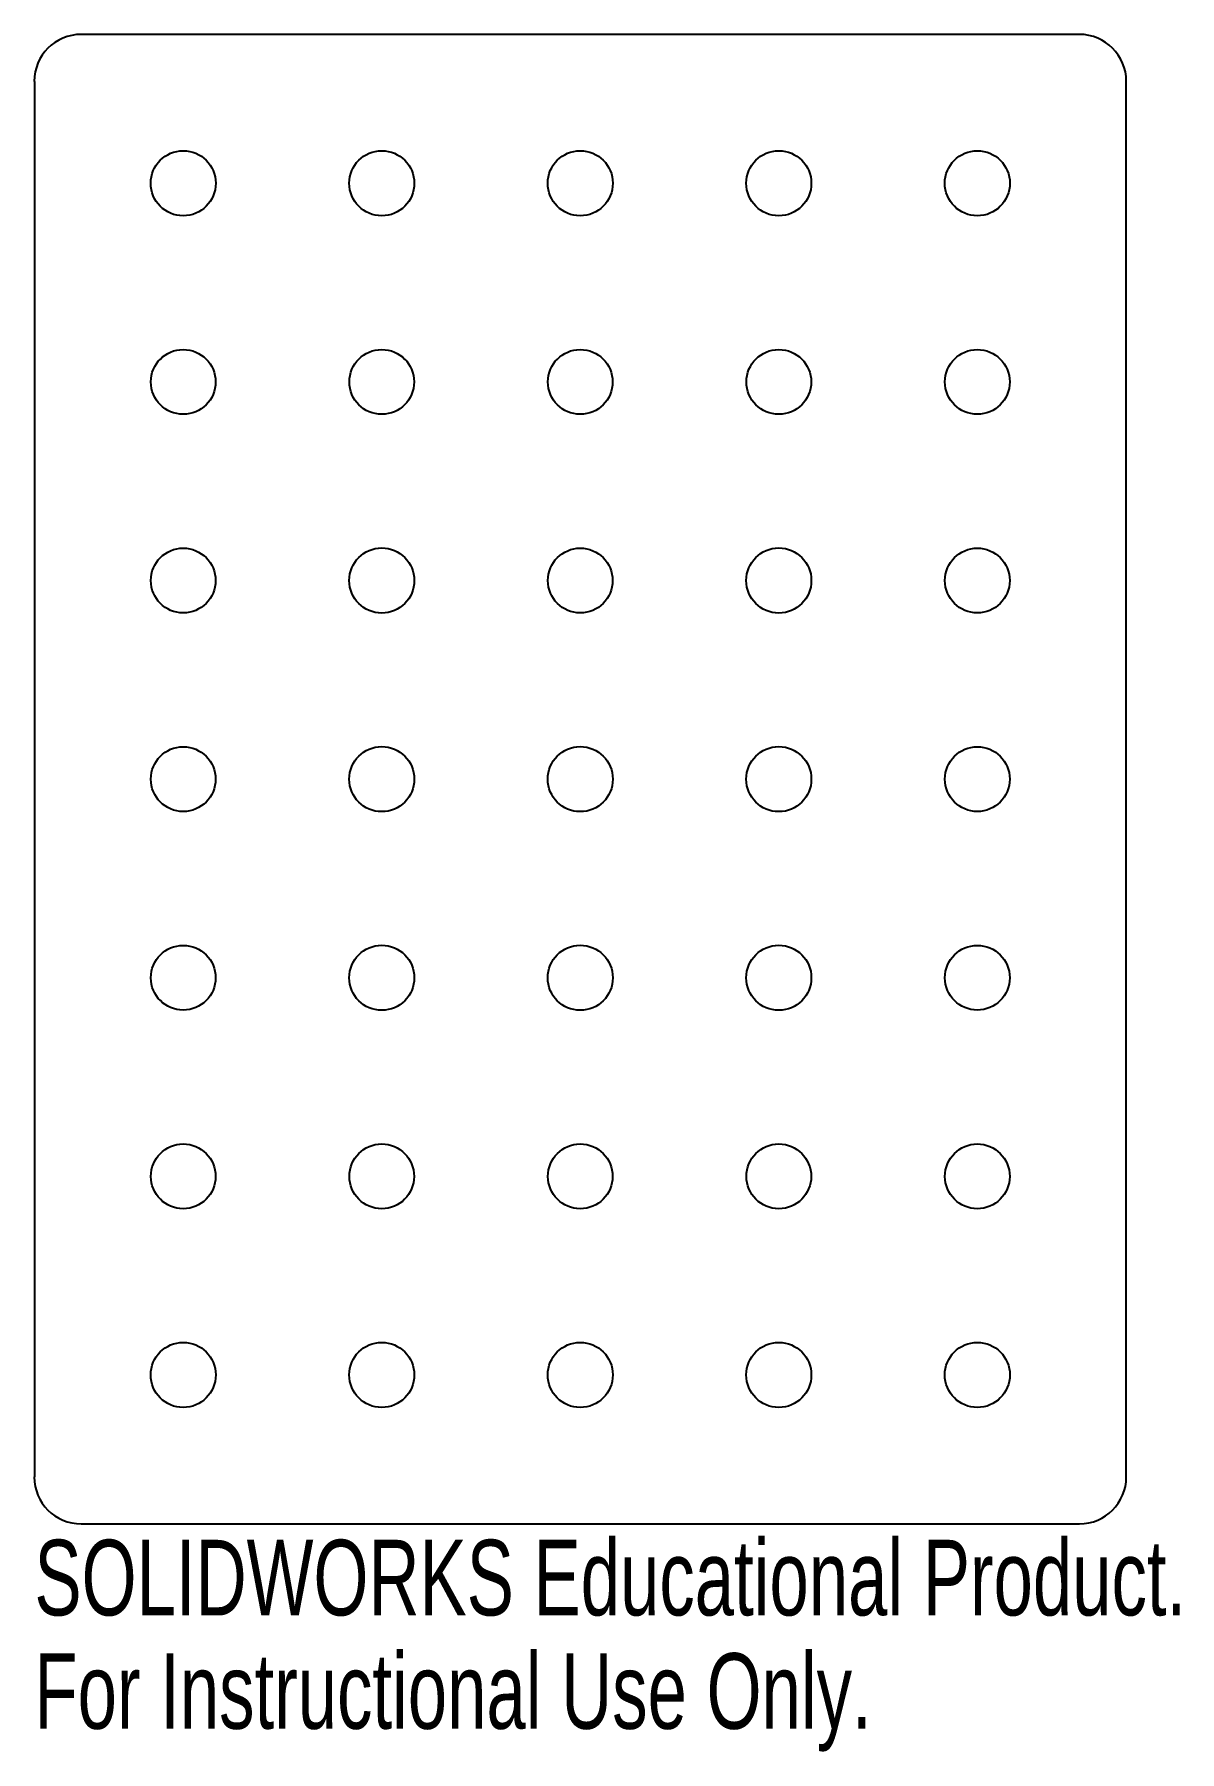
# Model space of a CAD drawing. Header units: millimetres. Extents: x -35 to 38, y -62 to 48.
import ezdxf

# ---------------------------------------------------------------- set-up
doc = ezdxf.new("R2010")
doc.units = ezdxf.units.MM
doc.styles.add('SLDTEXTSTYLE0', font='TXT', dxfattribs={"width": 0.7})

msp = doc.modelspace()

# ---------------------------------------------------------------- linework, layer by layer
at = {"color": 7, "linetype": 'Continuous', "lineweight": 25}
for p, q in [((31.93, 47.62), (-31.93, 47.62)), ((-34.92, 44.62), (-34.92, -44.62)), ((34.92, -44.62), (34.92, 44.62)), ((-31.93, -47.62), (31.93, -47.62))]:
    msp.add_line(p, q, dxfattribs=at)
for centre, radius in [((-25.4, 38.1), 2.08), ((-12.7, 38.1), 2.08), ((0, 38.1), 2.08), ((12.7, 38.1), 2.08), ((25.4, 38.1), 2.08), ((-25.4, 25.4), 2.07), ((-12.7, 25.4), 2.07), ((0, 25.4), 2.07), ((12.7, 25.4), 2.07), ((25.4, 25.4), 2.07), ((-25.4, 12.7), 2.07), ((-12.7, 12.7), 2.08), ((0, 12.7), 2.07), ((12.7, 12.7), 2.08), ((25.4, 12.7), 2.07), ((-25.4, 0), 2.07), ((-12.7, 0), 2.08), ((0, 0), 2.08), ((12.7, 0), 2.08), ((25.4, 0), 2.07), ((-25.4, -12.7), 2.07), ((-12.7, -12.7), 2.08), ((0, -12.7), 2.08), ((12.7, -12.7), 2.08), ((25.4, -12.7), 2.07), ((-25.4, -25.4), 2.07), ((-12.7, -25.4), 2.07), ((0, -25.4), 2.07), ((12.7, -25.4), 2.07), ((25.4, -25.4), 2.07), ((-25.4, -38.1), 2.08), ((-12.7, -38.1), 2.08), ((0, -38.1), 2.08), ((12.7, -38.1), 2.08), ((25.4, -38.1), 2.08)]:
    msp.add_circle(centre, radius, dxfattribs=at)
for centre, start, end in [((-31.93, 44.62), 90, 180), ((31.93, 44.62), 0, 90), ((-31.93, -44.62), 180, 270), ((31.93, -44.62), 270, 0)]:
    msp.add_arc(centre, 3, start, end, dxfattribs=at)

# ---------------------------------------------------------------- texts
at = {"color": 7, "linetype": 'Continuous', "char_height": 4.8336, "attachment_point": 1, "style": 'SLDTEXTSTYLE0'}
for s, insert in [('SOLIDWORKS Educational Product.', (-34.92, -48.64)), ('For Instructional Use Only.', (-34.92, -55.89))]:
    msp.add_mtext(s, dxfattribs=dict(at, insert=insert))

doc.saveas('drawing.dxf')
